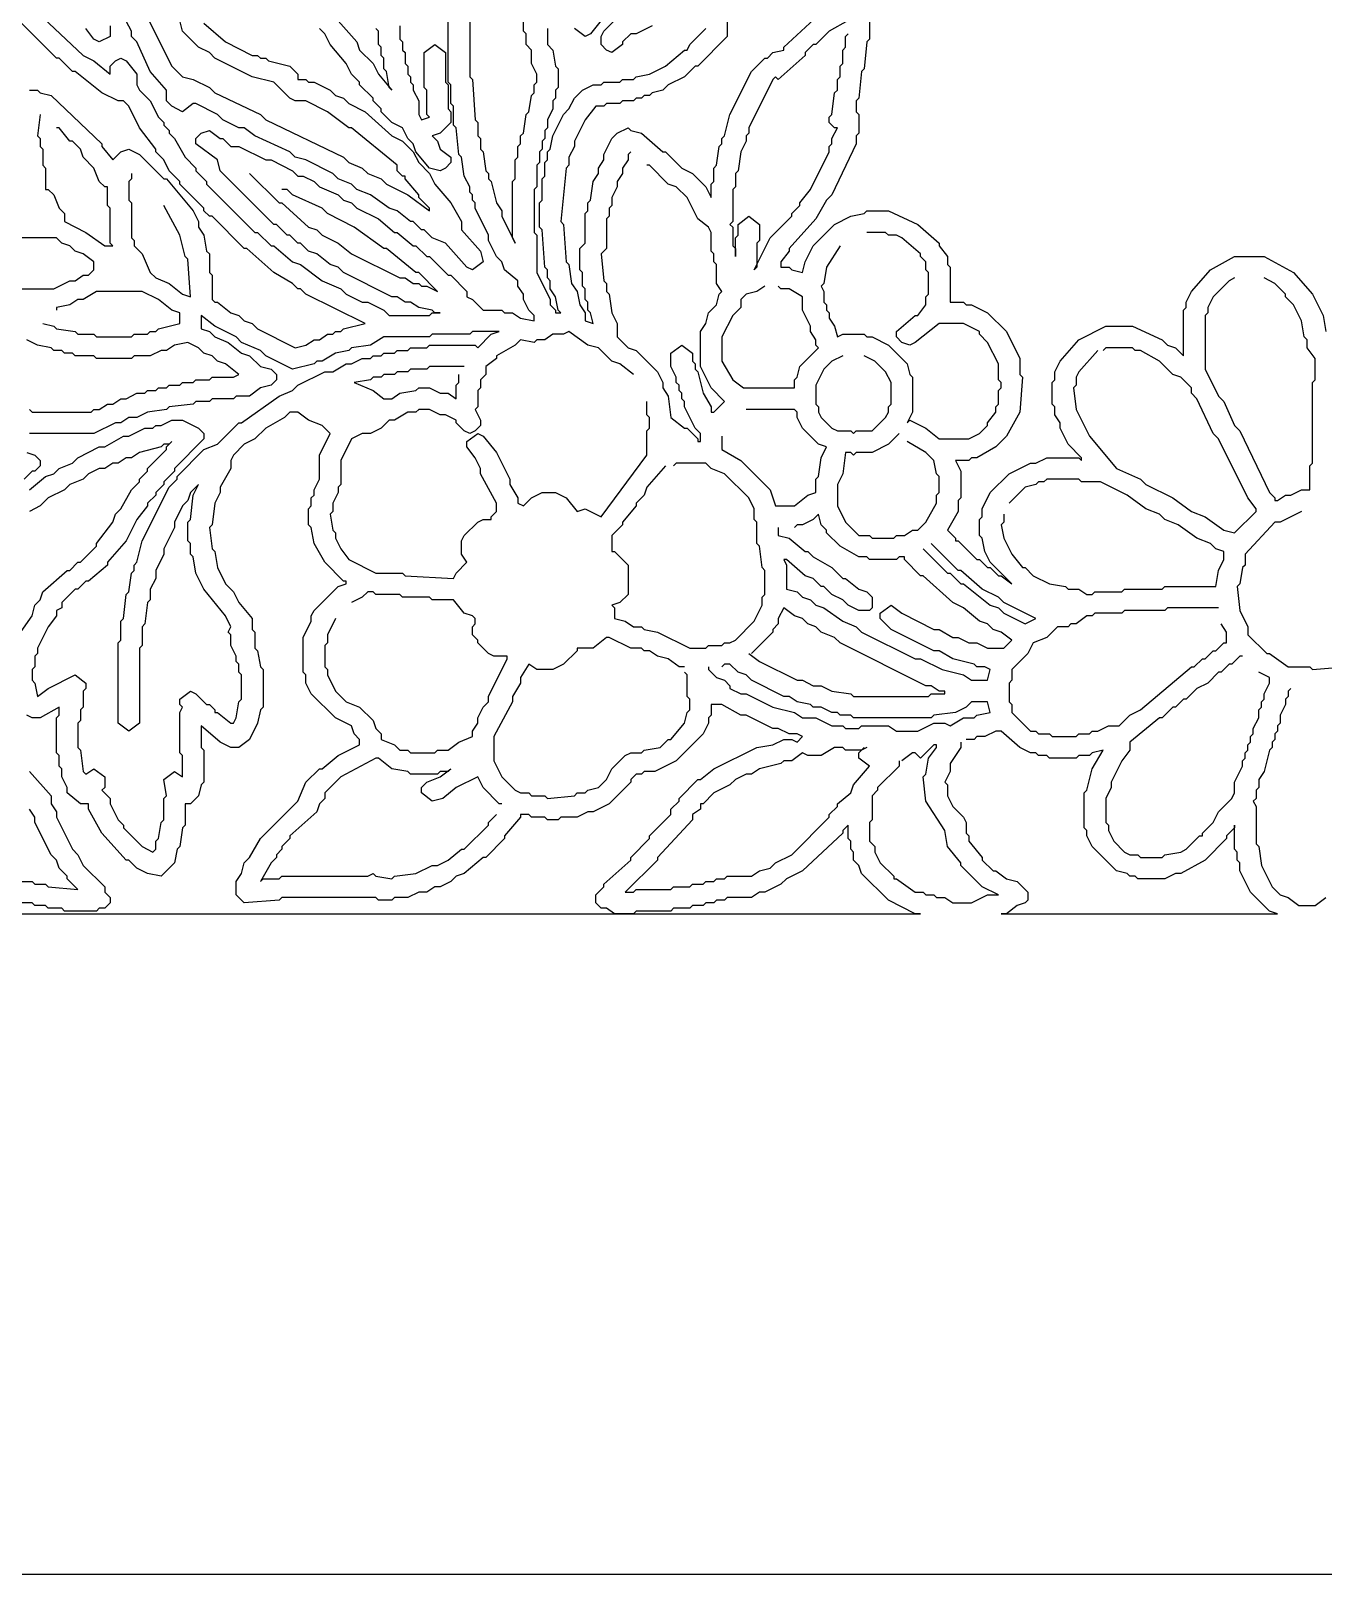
# Model space of a CAD drawing. Header units: metres. Extents: x 80 to 226, y 30 to 176.
# Drawn here: x 111.9 to 152.66, y 30 to 78.71 of the extents above; entities that cross this region are included whole.
import ezdxf

# ---------------------------------------------------------------- set-up
doc = ezdxf.new("R2010")
doc.units = ezdxf.units.M

msp = doc.modelspace()

# ---------------------------------------------------------------- linework, layer by layer
for points in [[(80, 30), (226.172, 30), (226.172, 176.172), (80, 176.172)], [(125.739, 79.887), (125.739, 77.263), (125.823, 77.178), (125.908, 75.908), (125.993, 75.823), (125.993, 75.4), (126.077, 75.315), (126.077, 74.977), (126.162, 74.892), (126.247, 74.299), (126.331, 74.215), (126.331, 74.045), (126.416, 73.961), (126.585, 73.283), (126.755, 73.029), (126.755, 72.86), (127.178, 72.013), (127.093, 72.183), (127.093, 73.961), (127.178, 74.045), (127.178, 74.638), (127.263, 74.723), (127.263, 75.061), (127.347, 75.146), (127.347, 75.4), (127.432, 75.485), (127.517, 76.077), (127.601, 76.162), (127.686, 76.67), (127.771, 76.755), (127.771, 77.009), (127.855, 77.093), (127.855, 77.347), (127.686, 77.686), (127.686, 78.109), (127.517, 78.279), (127.517, 78.617), (127.432, 78.702), (127.432, 80.649)], [(117.357, 78.956), (118.034, 78.363), (118.881, 77.94), (119.05, 77.94), (119.135, 77.855), (119.304, 77.855), (119.389, 77.771), (120.066, 77.601), (120.32, 77.347), (120.32, 77.178), (120.574, 77.178), (120.659, 77.093), (120.828, 77.093), (121.336, 76.839), (121.505, 76.67), (121.759, 76.585), (121.929, 76.416), (122.437, 76.162), (123.283, 75.4), (123.622, 75.231), (123.961, 74.892), (124.13, 74.553), (124.469, 74.215), (124.638, 73.876), (125.146, 73.283), (125.485, 72.691), (125.485, 72.437), (126.077, 71.759), (126.162, 71.421), (125.823, 71.167), (125.654, 71.251), (124.977, 72.013), (124.553, 72.183), (124.299, 72.437), (124.215, 72.437), (123.961, 72.691), (123.876, 72.691), (123.453, 73.029), (123.199, 73.114), (122.606, 73.537), (122.183, 73.707), (122.013, 73.876), (121.59, 74.045), (121.421, 74.215), (120.574, 74.638), (120.235, 74.723), (120.066, 74.892), (118.965, 75.4), (118.627, 75.654), (118.457, 75.654), (117.949, 75.908), (117.78, 76.077), (117.103, 76.416), (117.018, 76.416), (116.679, 76.162), (116.341, 76.331), (116.171, 76.501), (116.171, 76.839), (115.663, 77.432), (115.24, 78.363), (115.071, 78.533), (115.071, 78.702), (114.393, 79.972)], [(115.071, 80.141), (116.341, 77.601), (116.679, 77.263), (117.018, 77.178), (117.526, 76.924), (117.695, 76.755), (119.135, 76.077), (119.304, 75.908), (121.759, 74.723), (121.929, 74.553), (122.352, 74.384), (122.521, 74.215), (122.945, 74.045), (123.114, 73.876), (123.791, 73.537), (124.469, 73.029), (124.469, 73.114), (124.13, 73.453), (124.13, 73.537), (123.707, 74.045), (123.707, 74.13), (123.622, 74.13), (123.453, 74.299), (123.453, 74.469), (122.013, 75.654), (121.929, 75.654), (121.251, 76.162), (120.574, 76.501), (120.235, 76.501), (120.066, 76.585), (119.558, 77.093), (118.881, 77.263), (117.695, 77.855), (117.526, 78.025), (117.187, 78.194), (116.679, 78.702), (116.595, 79.041)], [(112.107, 79.295), (113.547, 77.94), (113.885, 77.771), (114.393, 77.347), (114.393, 77.601), (114.563, 77.771), (114.732, 77.855), (114.901, 77.771), (115.24, 77.347), (115.24, 77.009), (115.325, 76.839), (115.663, 76.501), (115.917, 75.993), (116.087, 75.823), (116.087, 75.739), (116.256, 75.569), (116.256, 75.485), (116.425, 75.315), (116.764, 74.723), (117.103, 74.384), (117.103, 74.299), (117.441, 73.961), (117.441, 73.876), (118.965, 72.352), (119.05, 72.352), (119.473, 71.929), (119.558, 71.929), (120.151, 71.421), (120.405, 71.336), (121.082, 70.828), (121.675, 70.574), (121.844, 70.405), (122.352, 70.151), (122.521, 70.151), (123.029, 69.897), (123.199, 69.727), (124.469, 69.727), (124.553, 69.812), (124.807, 69.812), (124.638, 69.812), (124.553, 69.897), (124.13, 69.981), (123.876, 70.151), (123.707, 70.151), (123.453, 70.32), (123.283, 70.32), (121.759, 71.082), (121.59, 71.251), (121.336, 71.336), (120.913, 71.675), (120.659, 71.759), (120.405, 72.013), (120.32, 72.013), (120.066, 72.267), (119.981, 72.267), (119.643, 72.606), (119.558, 72.606), (117.865, 74.299), (117.78, 74.638), (117.103, 75.146), (117.103, 75.315), (117.272, 75.485), (117.526, 75.569), (117.865, 75.315), (117.949, 75.315), (118.203, 75.061), (118.457, 75.061), (119.304, 74.638), (119.473, 74.638), (120.151, 74.299), (120.32, 74.13), (120.489, 74.13), (120.828, 73.961), (120.997, 73.791), (121.59, 73.537), (121.759, 73.368), (122.013, 73.283), (122.183, 73.114), (122.86, 72.775), (123.368, 72.352), (123.453, 72.352), (123.961, 71.929), (124.045, 71.929), (124.384, 71.59), (124.469, 71.59), (125.061, 70.997), (125.146, 70.997), (125.654, 70.489), (125.654, 70.32), (125.823, 70.235), (126.162, 69.897), (126.755, 69.897), (126.839, 69.812), (127.093, 69.812), (127.347, 69.643), (127.771, 69.558), (127.771, 69.727), (127.601, 69.897), (127.432, 70.235), (127.432, 70.405), (127.263, 70.659), (127.263, 70.828), (126.839, 71.167), (126.755, 71.421), (126.585, 71.59), (126.331, 72.098), (126.331, 72.267), (125.908, 73.114), (125.908, 73.283), (125.823, 73.368), (125.823, 73.537), (125.739, 73.622), (125.739, 73.791), (125.569, 74.13), (125.485, 74.723), (125.4, 74.807), (125.315, 75.654), (125.231, 75.739), (125.231, 76.331), (125.146, 76.416), (125.146, 77.009), (125.061, 77.093), (125.061, 79.718)], [(111.853, 76.839), (112.107, 76.839), (112.192, 76.755), (112.531, 76.67), (114.139, 75.146), (114.139, 75.061), (114.478, 74.638), (114.732, 74.892), (114.986, 74.977), (115.325, 74.807), (116.087, 74.045), (116.171, 74.045), (117.018, 73.029), (117.187, 72.691), (117.187, 72.521), (117.357, 72.267), (117.441, 71.759), (117.526, 71.675), (117.526, 71.082), (117.611, 70.997), (117.611, 70.235), (117.695, 70.151), (117.78, 70.151), (118.203, 69.812), (118.457, 69.727), (118.627, 69.558), (118.881, 69.473), (119.05, 69.304), (120.235, 68.711), (120.574, 68.796), (120.828, 68.965), (120.997, 68.965), (121.251, 69.135), (121.421, 69.135), (121.505, 69.219), (121.675, 69.219), (121.759, 69.304), (122.437, 69.473), (120.574, 70.405), (120.405, 70.574), (120.32, 70.574), (120.151, 70.743), (119.558, 71.082), (118.711, 71.844), (118.627, 71.844), (117.611, 72.86), (117.526, 72.86), (117.357, 73.029), (117.357, 73.114), (116.595, 73.876), (116.595, 73.961), (116.256, 74.299), (116.087, 74.638), (115.833, 74.892), (115.833, 74.977), (115.325, 75.654), (114.986, 76.331), (114.817, 76.501), (114.647, 76.501), (114.139, 76.755), (113.293, 77.432), (113.208, 77.432), (112.785, 77.855), (112.7, 77.855), (111.176, 79.379)], [(121.505, 79.125), (122.183, 78.363), (122.267, 78.109), (122.691, 77.686), (122.86, 77.347), (123.283, 76.839), (123.199, 76.924), (123.114, 77.432), (123.029, 77.517), (123.029, 77.855), (122.945, 77.94), (122.945, 78.194), (122.86, 78.279), (122.86, 78.702), (122.775, 78.787)], [(133.867, 79.041), (133.867, 78.533), (132.935, 77.601), (132.851, 77.601), (132.512, 77.263), (132.004, 77.009), (131.835, 76.839), (131.496, 76.755), (131.411, 76.67), (131.242, 76.67), (131.157, 76.585), (130.988, 76.585), (130.903, 76.501), (130.565, 76.501), (130.48, 76.416), (130.057, 76.416), (129.972, 76.331), (129.718, 76.331), (129.379, 75.908), (129.041, 75.231), (129.041, 75.061), (128.871, 74.723), (128.871, 74.469), (128.787, 74.384), (128.617, 72.691), (128.702, 72.606), (128.787, 71.421), (128.871, 71.336), (128.956, 70.743), (129.125, 70.489), (129.21, 70.066), (129.379, 69.812), (129.379, 69.558), (129.633, 69.473), (129.549, 69.812), (129.464, 69.897), (129.464, 70.151), (129.379, 70.235), (129.379, 70.574), (129.295, 70.659), (129.295, 71.082), (129.21, 71.167), (129.21, 71.844), (129.379, 72.013), (129.379, 72.945), (129.464, 73.029), (129.464, 73.283), (129.549, 73.368), (129.633, 73.961), (129.803, 74.215), (129.803, 74.384), (129.972, 74.638), (129.972, 74.807), (130.226, 75.315), (130.395, 75.485), (130.734, 75.654), (130.819, 75.569), (131.157, 75.485), (131.835, 74.892), (131.919, 74.892), (132.427, 74.384), (132.766, 74.215), (133.189, 73.791), (133.359, 73.453), (133.359, 73.876), (133.443, 73.961), (133.443, 74.384), (133.528, 74.469), (133.613, 75.061), (133.697, 75.146), (133.697, 75.315), (133.782, 75.4), (133.951, 76.077), (134.629, 77.432), (135.052, 77.855), (135.137, 77.855), (135.306, 78.025), (135.645, 78.109), (135.645, 78.194), (136.745, 79.21)], [(129.887, 79.041), (129.549, 78.617), (129.379, 78.533), (129.041, 78.787)], [(131.496, 78.871), (130.988, 78.617), (130.819, 78.617), (130.565, 78.363), (130.565, 78.279), (130.226, 78.025), (130.057, 78.109), (129.887, 78.279), (129.887, 78.533), (129.972, 78.702), (130.311, 79.041)], [(137.677, 79.041), (137.084, 78.702), (136.661, 78.279), (136.576, 78.279), (136.322, 78.025), (136.322, 77.94), (135.475, 77.178), (135.391, 77.263), (135.306, 77.178), (134.544, 75.654), (134.544, 75.485), (134.459, 75.4), (134.459, 75.231), (134.29, 74.892), (134.205, 74.299), (134.121, 74.215), (134.121, 73.791), (134.036, 73.707), (134.036, 72.691), (133.951, 72.606), (134.036, 72.521), (134.036, 71.929), (134.121, 71.844), (134.121, 71.59), (134.121, 72.183), (134.205, 72.267), (134.205, 72.606), (134.544, 72.86), (134.883, 72.606), (134.883, 72.098), (134.798, 72.013), (134.798, 71.251), (134.713, 71.167), (135.221, 72.183), (135.899, 72.86), (135.899, 72.945), (136.153, 73.199), (136.153, 73.283), (136.491, 73.707), (137.084, 74.892), (137.084, 75.061), (137.169, 75.146), (137.169, 75.315), (137.338, 75.654), (137.253, 75.654), (137.084, 75.823), (137.084, 75.993), (137.169, 76.077), (137.253, 76.755), (137.338, 76.839), (137.338, 77.178), (137.423, 77.263), (137.423, 77.601), (137.507, 77.686), (137.507, 78.109), (137.592, 78.194), (137.592, 78.533), (137.677, 78.617)], [(138.354, 79.041), (138.354, 78.448), (138.269, 78.363), (138.185, 77.517), (138.1, 77.432), (138.015, 76.585), (137.931, 76.501), (137.931, 76.162), (138.015, 76.077), (138.015, 75.485), (137.931, 75.4), (137.931, 75.146), (137.169, 73.537), (136.999, 73.368), (136.661, 72.775), (135.814, 71.844), (135.814, 71.759), (135.56, 71.421), (135.56, 71.251), (135.814, 71.251), (135.899, 71.167), (136.237, 71.082), (136.322, 71.421), (136.576, 71.929), (137.253, 72.606), (137.761, 72.86), (138.185, 72.945), (138.269, 73.029), (138.947, 73.029), (139.878, 72.606), (140.555, 72.013), (140.555, 71.929), (140.809, 71.59), (140.809, 71.336), (140.894, 71.251), (140.894, 70.151), (141.317, 70.151), (141.402, 70.066), (141.571, 70.066), (142.079, 69.812), (142.672, 69.219), (143.095, 68.373), (143.095, 67.865), (143.18, 67.78), (143.095, 66.679), (142.672, 65.917), (142.333, 65.579), (141.741, 65.24), (141.571, 65.24), (141.487, 65.155), (141.063, 65.155), (141.233, 64.817), (141.233, 63.97), (141.148, 63.885), (141.148, 63.547), (140.809, 62.954), (141.063, 62.7), (141.063, 62.615), (141.148, 62.615), (141.741, 62.023), (141.825, 62.023), (142.079, 61.769), (142.164, 61.769), (142.418, 61.515), (142.503, 61.515), (142.841, 61.261), (142.164, 61.938), (141.995, 62.277), (141.91, 62.7), (141.825, 62.785), (141.825, 63.293), (141.91, 63.377), (141.91, 63.631), (142.164, 64.139), (142.757, 64.732), (143.434, 65.071), (143.603, 65.071), (143.942, 65.24), (144.958, 65.24), (145.043, 65.155), (145.043, 65.24), (144.619, 65.663), (144.365, 66.171), (144.365, 66.341), (144.196, 66.595), (144.196, 66.849), (144.111, 66.933), (144.111, 67.611), (144.196, 67.695), (144.196, 67.949), (144.365, 68.288), (144.958, 68.965), (145.805, 69.389), (146.651, 69.389), (147.583, 68.965), (147.752, 68.796), (148.006, 68.711), (148.26, 68.457), (148.26, 69.897), (148.345, 69.981), (148.345, 70.151), (148.514, 70.489), (149.107, 71.167), (149.869, 71.59), (150.8, 71.59), (151.731, 71.082), (152.324, 70.405), (152.663, 69.727), (152.747, 69.219)], [(114.393, 78.871), (114.393, 78.533), (114.055, 78.363), (113.885, 78.448), (113.631, 78.787)], [(123.537, 78.871), (123.537, 78.448), (123.622, 78.363), (123.622, 78.109), (123.707, 78.025), (123.707, 77.686), (123.791, 77.601), (123.791, 77.347), (123.876, 77.263), (123.876, 77.093), (123.961, 77.009), (123.961, 76.839), (124.13, 76.501), (124.13, 76.077), (124.215, 75.908), (124.469, 75.993), (124.384, 76.077), (124.384, 76.839), (124.299, 76.924), (124.299, 78.025), (124.638, 78.279), (124.977, 78.025), (124.977, 77.093), (125.061, 77.009), (125.061, 76.247), (125.146, 76.162), (125.146, 75.823), (124.807, 75.485), (124.553, 75.4), (124.723, 75.231), (124.807, 74.977), (125.146, 74.723), (125.146, 74.553), (124.977, 74.384), (124.807, 74.299), (124.469, 74.384), (124.045, 74.892), (123.961, 75.146), (123.791, 75.315), (123.622, 75.654), (123.283, 75.823), (122.945, 76.162), (122.945, 76.247), (122.691, 76.501), (122.691, 76.585), (122.267, 77.009), (122.267, 77.093), (122.013, 77.347), (121.844, 77.686), (121.336, 78.279), (121.167, 78.617), (120.997, 78.787)], [(128.194, 78.787), (128.194, 78.279), (128.363, 78.109), (128.448, 77.601), (128.533, 77.517), (128.533, 76.924), (128.448, 76.839), (128.448, 76.585), (128.363, 76.501), (128.363, 76.247), (128.194, 75.908), (128.194, 75.654), (128.109, 75.569), (128.109, 75.315), (128.025, 75.231), (128.025, 74.977), (127.94, 74.892), (127.94, 74.553), (127.855, 74.469), (127.855, 73.791), (127.771, 73.707), (127.771, 72.352), (127.855, 72.267), (127.855, 71.082), (128.279, 70.235), (128.279, 70.066), (128.448, 69.897), (128.448, 69.812), (128.617, 69.812), (128.533, 69.897), (128.448, 70.32), (128.279, 70.574), (128.279, 70.828), (128.194, 70.913), (128.194, 71.167), (128.109, 71.251), (128.025, 72.437), (127.94, 72.521), (127.94, 73.283), (128.025, 73.368), (128.025, 74.045), (128.109, 74.13), (128.109, 74.553), (128.194, 74.638), (128.194, 74.892), (128.279, 74.977), (128.363, 75.4), (128.702, 76.077), (128.871, 76.247), (129.041, 76.585), (129.295, 76.839), (129.633, 77.009), (129.887, 77.009), (129.972, 77.093), (130.48, 77.093), (130.565, 77.178), (130.903, 77.178), (130.988, 77.263), (131.411, 77.347), (131.919, 77.601), (132.512, 78.109), (132.597, 78.109), (132.681, 78.279), (133.189, 78.787)], [(112.192, 76.077), (112.107, 75.4), (112.192, 75.315), (112.192, 75.061), (112.277, 74.977), (112.277, 74.469), (112.361, 74.384), (112.361, 73.707), (112.446, 73.707), (112.615, 73.537), (112.785, 73.114), (112.954, 72.945), (112.954, 72.691), (113.631, 72.352), (114.224, 71.929), (114.478, 71.929), (114.393, 72.013), (114.393, 73.114), (114.309, 73.199), (114.309, 73.791), (114.224, 73.791), (114.055, 73.961), (113.885, 74.384), (113.547, 74.723), (113.462, 74.977), (113.208, 75.231), (113.123, 75.231), (112.785, 75.654), (112.7, 75.654)], [(130.819, 74.892), (130.734, 74.807), (130.734, 74.638), (130.565, 74.384), (130.565, 74.215), (130.395, 73.961), (130.395, 73.791), (130.226, 73.453), (130.226, 73.199), (130.141, 73.114), (130.141, 72.86), (130.057, 72.775), (130.057, 71.844), (129.887, 71.675), (129.972, 70.828), (130.057, 70.743), (130.057, 70.489), (130.141, 70.405), (130.226, 69.812), (130.395, 69.473), (130.395, 69.05), (130.734, 68.711), (130.988, 68.627), (131.665, 67.949), (131.835, 67.611), (131.835, 67.441), (132.004, 67.187), (132.089, 66.51), (132.512, 66.171), (132.597, 66.171), (132.935, 65.833), (132.935, 65.748), (133.02, 65.748), (133.02, 66.002), (132.851, 66.171), (132.512, 66.849), (132.512, 67.018), (132.427, 67.103), (132.427, 67.272), (132.343, 67.357), (132.343, 67.526), (132.258, 67.611), (132.258, 67.78), (132.089, 68.119), (132.089, 68.542), (132.427, 68.796), (132.766, 68.542), (132.766, 68.288), (132.851, 68.203), (132.851, 68.034), (132.935, 67.949), (133.105, 67.272), (133.359, 66.849), (133.359, 66.679), (133.443, 66.679), (133.782, 67.018), (133.359, 67.441), (133.02, 68.119), (133.02, 69.219), (133.189, 69.473), (133.274, 69.812), (133.528, 70.066), (133.613, 70.405), (133.697, 70.489), (133.528, 70.743), (133.528, 71.336), (133.443, 71.421), (133.443, 71.675), (133.359, 71.759), (133.359, 72.352), (133.274, 72.521), (132.935, 72.775), (132.597, 73.453), (132.258, 73.791), (132.004, 73.876), (131.411, 74.469), (131.327, 74.469)], [(115.071, 74.215), (115.071, 74.045), (114.986, 73.961), (114.986, 73.368), (115.071, 73.283), (115.071, 72.183), (115.155, 72.098), (115.155, 71.929), (115.409, 71.675), (115.663, 71.082), (115.833, 70.913), (116.256, 70.743), (116.679, 70.405), (116.933, 70.32), (116.849, 71.505), (116.764, 71.59), (116.595, 72.267), (116.087, 73.199)], [(118.796, 74.215), (119.727, 73.283), (119.812, 73.283), (120.659, 72.521), (120.913, 72.437), (121.082, 72.267), (121.59, 72.013), (122.013, 71.675), (123.537, 70.913), (123.707, 70.913), (123.961, 70.743), (124.13, 70.743), (124.215, 70.659), (124.384, 70.659), (124.723, 70.489), (124.13, 71.082), (124.045, 71.082), (123.114, 71.844), (123.029, 71.844), (122.098, 72.521), (121.251, 72.945), (121.082, 73.114), (120.151, 73.537), (119.981, 73.707), (119.812, 73.707)], [(110.922, 70.574), (112.615, 70.574), (113.123, 70.828), (113.293, 70.828), (113.547, 70.997), (113.716, 70.997), (113.885, 71.167), (113.885, 71.421), (113.547, 71.675), (113.293, 71.759), (113.123, 71.929), (112.869, 72.013), (112.7, 72.183), (110.837, 72.183)], [(137.423, 71.929), (136.999, 71.251), (136.915, 70.743), (136.83, 70.659), (136.915, 70.489), (136.915, 70.151), (136.999, 70.066), (136.999, 69.897), (137.084, 69.812), (137.084, 69.643), (137.253, 69.389), (137.338, 69.05), (137.507, 69.135), (138.185, 69.135), (138.269, 69.05), (138.439, 69.05), (138.947, 68.796), (139.539, 68.203), (139.624, 67.865), (139.709, 67.78), (139.709, 66.679), (139.539, 66.341), (139.624, 66.425), (140.132, 66.171), (140.555, 65.833), (141.487, 65.833), (141.825, 66.002), (142.079, 66.256), (142.079, 66.341), (142.333, 66.679), (142.333, 66.849), (142.418, 66.933), (142.418, 67.357), (142.503, 67.441), (142.503, 67.611), (142.418, 67.695), (142.418, 68.203), (142.079, 68.881), (141.825, 69.135), (141.825, 69.219), (141.317, 69.473), (140.555, 69.473), (139.793, 68.881), (139.624, 68.796), (139.37, 68.881), (139.201, 69.05), (139.201, 69.219), (139.793, 69.727), (139.878, 69.727), (140.132, 70.066), (140.132, 70.32), (140.217, 70.405), (140.217, 71.082), (140.132, 71.167), (140.132, 71.421), (139.963, 71.59), (139.963, 71.675), (139.37, 72.183), (139.201, 72.267), (138.947, 72.267), (138.862, 72.352), (138.269, 72.352)], [(135.052, 70.659), (134.798, 70.489), (134.459, 70.405), (134.29, 70.235), (134.29, 69.981), (134.036, 69.727), (133.697, 69.05), (133.697, 68.288), (134.036, 67.695), (134.375, 67.441), (135.983, 67.441), (135.983, 67.695), (136.068, 67.78), (136.153, 68.119), (136.745, 68.711), (136.661, 68.796), (136.661, 68.965), (136.491, 69.219), (136.491, 69.389), (136.237, 69.897), (136.237, 70.32), (135.814, 70.574), (135.56, 70.574), (135.475, 70.659)], [(149.869, 70.913), (149.699, 70.828), (149.191, 70.32), (149.022, 69.981), (149.022, 69.812), (148.937, 69.727), (148.937, 68.034), (149.361, 67.187), (149.53, 67.018), (149.869, 66.256), (150.038, 66.087), (150.969, 64.139), (151.139, 63.97), (151.139, 63.885), (151.223, 63.885), (151.477, 64.055), (151.647, 64.055), (151.985, 64.224), (152.239, 64.224), (152.239, 64.986), (152.324, 65.071), (152.324, 67.611), (152.409, 67.695), (152.409, 68.373), (152.155, 68.711), (152.155, 68.965), (152.07, 69.05), (151.985, 69.558), (151.731, 70.066), (151.477, 70.32), (151.477, 70.405), (151.139, 70.743), (150.8, 70.913)], [(112.277, 69.473), (112.615, 69.389), (112.7, 69.304), (113.293, 69.219), (113.377, 69.135), (113.885, 69.135), (113.97, 69.05), (115.071, 69.05), (115.155, 69.135), (115.579, 69.135), (115.663, 69.219), (115.833, 69.219), (115.917, 69.304), (116.595, 69.473), (116.595, 69.812), (116.341, 69.897), (115.917, 70.235), (115.409, 70.489), (113.97, 70.489), (113.547, 70.235), (113.377, 70.235), (113.123, 70.066), (112.7, 69.981), (112.7, 69.897)], [(111.853, 64.224), (112.361, 64.647), (112.615, 64.732), (112.785, 64.901), (113.208, 65.071), (113.377, 65.24), (114.055, 65.579), (114.224, 65.579), (114.817, 65.917), (114.986, 65.917), (115.494, 66.171), (115.748, 66.171), (115.833, 66.256), (116.002, 66.256), (116.341, 66.425), (116.679, 66.425), (117.187, 66.171), (117.357, 66.002), (117.357, 65.833), (116.425, 64.901), (116.425, 64.817), (116.087, 64.478), (116.087, 64.393), (115.833, 64.139), (115.833, 64.055), (115.579, 63.801), (115.579, 63.716), (115.24, 63.293), (114.901, 62.615), (114.309, 61.938), (114.309, 61.853), (113.716, 61.345), (113.631, 61.345), (113.377, 61.091), (113.293, 61.091), (112.869, 60.668), (112.869, 60.499), (112.7, 60.414), (112.7, 60.245), (112.446, 59.906), (112.107, 59.229), (112.107, 59.059), (112.023, 58.975), (112.023, 58.636), (111.938, 58.551), (111.938, 58.213), (112.023, 58.128), (112.107, 57.705), (112.446, 57.959), (113.293, 58.382), (113.631, 58.128), (113.631, 57.959), (113.547, 57.874), (113.547, 57.366), (113.462, 57.281), (113.462, 56.943), (113.377, 56.858), (113.377, 56.096), (113.462, 56.011), (113.547, 55.334), (113.631, 55.249), (113.885, 55.419), (114.224, 55.165), (114.224, 54.826), (114.139, 54.741), (114.393, 54.487), (114.393, 54.318), (114.647, 53.81), (114.817, 53.641), (114.817, 53.556), (115.409, 52.963), (115.748, 52.794), (115.833, 52.879), (115.833, 53.133), (115.917, 53.217), (116.002, 53.725), (116.087, 53.81), (116.087, 54.487), (116.171, 54.572), (116.087, 55.08), (116.425, 55.334), (116.679, 55.165), (116.679, 55.842), (116.595, 55.927), (116.595, 57.197), (116.679, 57.366), (116.595, 57.451), (116.595, 57.62), (116.933, 57.874), (117.103, 57.789), (117.441, 57.451), (117.526, 57.451), (117.695, 57.281), (117.695, 57.197), (117.78, 57.197), (118.203, 56.858), (118.288, 56.858), (118.373, 57.027), (118.457, 57.535), (118.542, 57.62), (118.542, 58.382), (118.457, 58.467), (118.457, 58.721), (118.373, 58.805), (118.373, 58.975), (118.203, 59.313), (118.203, 59.652), (118.119, 59.737), (118.203, 59.906), (118.034, 60.245), (117.357, 61.091), (117.103, 61.599), (117.018, 62.107), (116.933, 62.192), (116.933, 62.531), (116.849, 62.615), (116.849, 63.208), (116.933, 63.293), (117.018, 64.055), (117.187, 64.393), (116.933, 64.139), (116.849, 63.885), (116.679, 63.716), (116.425, 63.208), (116.425, 63.039), (116.087, 62.361), (116.087, 62.192), (115.833, 61.684), (115.833, 61.43), (115.663, 61.091), (115.663, 60.753), (115.579, 60.668), (115.494, 59.991), (115.409, 59.906), (115.409, 59.313), (115.325, 59.229), (115.325, 56.858), (114.986, 56.604), (114.647, 56.858), (114.647, 59.398), (114.732, 59.483), (114.732, 60.075), (114.817, 60.16), (114.901, 60.922), (114.986, 61.007), (115.071, 61.599), (115.155, 61.684), (115.155, 61.853), (115.24, 61.938), (115.409, 62.615), (116.256, 64.309), (116.51, 64.563), (116.51, 64.647), (117.357, 65.494), (117.78, 65.663), (118.457, 66.341), (118.542, 66.341), (119.727, 67.187), (120.151, 67.357), (120.32, 67.526), (121.167, 67.949), (121.421, 67.949), (121.844, 68.203), (122.013, 68.203), (122.352, 68.373), (122.606, 68.373), (122.691, 68.457), (122.945, 68.457), (123.029, 68.542), (123.368, 68.542), (123.453, 68.627), (123.791, 68.627), (123.876, 68.711), (124.384, 68.711), (124.469, 68.796), (125.908, 68.796), (125.993, 68.711), (126.416, 69.135), (126.67, 69.219), (125.823, 69.219), (125.739, 69.135), (124.553, 69.135), (124.469, 69.05), (123.029, 69.05), (122.606, 68.796), (122.013, 68.711), (121.929, 68.627), (121.505, 68.542), (121.082, 68.288), (120.913, 68.288), (120.828, 68.203), (120.151, 68.034), (119.304, 68.457), (119.135, 68.627), (118.542, 68.881), (118.373, 69.05), (117.695, 69.389), (117.272, 69.727), (117.272, 69.304), (117.526, 69.219), (117.695, 69.05), (118.119, 68.881), (118.542, 68.542), (118.796, 68.457), (119.135, 68.119), (119.473, 68.034), (119.643, 67.865), (119.643, 67.695), (119.473, 67.526), (119.135, 67.441), (118.796, 67.187), (118.373, 67.187), (118.288, 67.103), (117.611, 67.103), (117.526, 67.018), (117.103, 67.018), (117.018, 66.933), (116.256, 66.849), (116.171, 66.764), (115.579, 66.679), (115.24, 66.51), (114.986, 66.51), (114.732, 66.341), (114.563, 66.341), (113.885, 66.002), (111.853, 66.002)], [(130.903, 67.865), (130.48, 68.203), (130.226, 68.288), (129.803, 68.711), (129.464, 68.796), (128.871, 69.219), (128.702, 69.135), (128.363, 69.135), (128.109, 68.965), (127.855, 68.965), (127.771, 68.881), (127.347, 68.965), (127.178, 68.796), (126.585, 68.457), (126.585, 68.373), (126.247, 68.119), (126.247, 67.865), (126.077, 67.695), (126.077, 67.441), (125.993, 67.357), (125.993, 66.849), (125.908, 66.764), (126.077, 66.425), (126.077, 66.256), (125.908, 66.087), (125.739, 66.002), (125.569, 66.087), (125.315, 66.341), (125.315, 66.425), (124.977, 66.595), (124.807, 66.595), (124.469, 66.764), (124.13, 66.764), (124.045, 66.679), (123.791, 66.679), (123.368, 66.425), (123.199, 66.425), (122.945, 66.171), (122.606, 66.002), (122.352, 66.002), (122.013, 65.833), (121.675, 65.155), (121.675, 64.393), (121.59, 64.309), (121.59, 64.139), (121.421, 63.801), (121.421, 63.547), (121.336, 63.462), (121.421, 62.954), (121.505, 62.869), (121.505, 62.7), (121.675, 62.361), (121.929, 62.023), (122.775, 61.599), (123.622, 61.599), (123.707, 61.515), (125.231, 61.43), (125.315, 61.599), (125.654, 61.938), (125.485, 62.192), (125.485, 62.615), (125.569, 62.785), (125.993, 63.208), (126.162, 63.293), (126.416, 63.293), (126.416, 63.377), (126.585, 63.547), (126.585, 63.801), (126.077, 64.732), (126.077, 64.901), (125.908, 65.24), (125.654, 65.579), (125.654, 65.748), (125.993, 66.002), (126.162, 65.917), (126.585, 65.409), (127.009, 64.563), (127.009, 64.393), (127.263, 63.97), (127.263, 63.801), (127.432, 63.716), (127.686, 63.97), (128.025, 64.139), (128.448, 64.139), (128.787, 63.97), (129.125, 63.547), (129.379, 63.631), (129.887, 63.377), (131.327, 65.325), (131.327, 66.087), (131.411, 66.171), (131.411, 66.51), (131.327, 66.595), (131.327, 67.018)], [(111.853, 66.764), (111.938, 66.679), (113.801, 66.679), (113.885, 66.764), (114.055, 66.764), (114.309, 66.933), (114.478, 66.933), (114.732, 67.103), (114.901, 67.103), (115.24, 67.272), (115.494, 67.272), (115.579, 67.357), (115.833, 67.357), (115.917, 67.441), (116.171, 67.441), (116.256, 67.526), (116.595, 67.526), (116.679, 67.611), (117.018, 67.611), (117.103, 67.695), (117.526, 67.695), (117.611, 67.78), (118.288, 67.78), (118.457, 67.865), (118.034, 68.203), (117.78, 68.288), (117.611, 68.457), (117.357, 68.542), (117.187, 68.711), (116.849, 68.881), (116.425, 68.796), (116.171, 68.627), (116.002, 68.627), (115.663, 68.457), (115.155, 68.457), (115.071, 68.373), (113.97, 68.373), (113.885, 68.457), (113.293, 68.457), (113.208, 68.542), (112.954, 68.542), (112.869, 68.627), (112.615, 68.627), (112.531, 68.711), (112.107, 68.796), (111.769, 68.965)], [(145.551, 68.627), (144.958, 67.949), (144.873, 67.78), (144.873, 67.526), (144.789, 67.441), (144.873, 66.764), (145.297, 65.917), (146.143, 64.901), (146.905, 64.563), (147.075, 64.393), (147.921, 63.97), (148.514, 63.547), (148.937, 63.377), (149.53, 62.954), (149.869, 62.869), (150.546, 63.547), (150.546, 63.631), (150.292, 63.97), (149.361, 65.833), (149.191, 66.002), (148.683, 67.103), (148.514, 67.272), (148.514, 67.441), (148.175, 67.78), (147.921, 67.865), (147.498, 68.288), (146.905, 68.627), (146.736, 68.627), (146.651, 68.711), (145.805, 68.711), (145.72, 68.627)], [(137.507, 68.457), (137.169, 68.288), (136.915, 68.034), (136.661, 67.526), (136.661, 66.933), (136.745, 66.849), (136.745, 66.679), (136.83, 66.51), (137.169, 66.171), (137.338, 66.087), (137.761, 66.087), (137.846, 66.002), (137.931, 66.087), (138.439, 66.087), (138.862, 66.51), (138.947, 66.679), (138.947, 66.849), (139.031, 66.933), (139.031, 67.611), (138.862, 67.949), (138.523, 68.288), (138.185, 68.457)], [(125.569, 68.119), (124.469, 68.119), (124.384, 68.034), (123.876, 68.034), (123.791, 67.949), (123.453, 67.949), (123.368, 67.865), (123.029, 67.865), (122.945, 67.78), (122.691, 67.78), (122.606, 67.695), (122.098, 67.611), (122.691, 67.357), (123.029, 67.103), (123.283, 67.103), (123.537, 67.272), (124.045, 67.357), (124.13, 67.441), (124.469, 67.441), (124.807, 67.272), (125.061, 67.272), (125.315, 67.103), (125.315, 67.526), (125.4, 67.611), (125.4, 67.865)], [(133.697, 65.917), (133.697, 65.494), (134.29, 65.155), (135.221, 64.224), (135.391, 63.716), (135.983, 63.716), (136.407, 64.055), (136.661, 64.139), (136.661, 64.563), (136.745, 64.647), (136.83, 65.24), (136.999, 65.579), (136.745, 65.663), (136.237, 66.171), (136.068, 66.51), (136.068, 66.679), (135.983, 66.764), (134.459, 66.764)], [(100.762, 50.847), (139.963, 50.847), (139.793, 50.847), (138.947, 51.27), (138.1, 52.117), (138.015, 52.371), (137.846, 52.54), (137.846, 52.794), (137.761, 52.879), (137.761, 53.133), (137.677, 53.217), (137.677, 53.641), (137.507, 53.471), (137.507, 53.387), (136.237, 52.201), (135.729, 51.947), (135.56, 51.778), (135.052, 51.524), (134.883, 51.524), (134.629, 51.355), (133.867, 51.355), (133.782, 51.27), (133.528, 51.27), (133.443, 51.185), (133.189, 51.185), (133.105, 51.101), (132.766, 51.101), (132.681, 51.016), (132.173, 51.016), (132.089, 50.931), (130.988, 50.931), (130.903, 50.847), (130.311, 50.847), (130.057, 51.016), (129.887, 51.016), (129.718, 51.185), (129.718, 51.439), (129.972, 51.693), (129.972, 51.778), (130.819, 52.54), (130.819, 52.625), (131.411, 53.217), (131.411, 53.302), (132.089, 53.979), (132.089, 54.149), (132.343, 54.403), (132.343, 54.487), (132.935, 55.08), (133.02, 55.08), (133.443, 55.419), (134.798, 56.096), (135.306, 56.181), (135.645, 56.35), (135.899, 56.35), (136.068, 56.265), (136.237, 56.435), (136.068, 56.519), (135.814, 56.519), (135.475, 56.689), (135.306, 56.689), (134.459, 57.112), (134.29, 57.112), (133.697, 57.451), (133.359, 57.451), (133.359, 57.112), (133.274, 57.027), (133.274, 56.858), (133.105, 56.519), (132.258, 55.673), (131.581, 55.334), (131.242, 55.334), (131.157, 55.249), (130.988, 55.249), (130.819, 55.08), (130.819, 54.995), (130.141, 54.318), (129.633, 54.064), (129.464, 54.064), (129.125, 53.895), (128.617, 53.895), (128.533, 53.81), (128.194, 53.81), (128.109, 53.895), (127.686, 53.895), (127.601, 53.979), (127.347, 53.979), (127.347, 53.895), (126.839, 53.302), (126.839, 53.217), (126.247, 52.625), (126.162, 52.625), (125.569, 52.117), (125.315, 52.032), (125.146, 51.863), (124.807, 51.693), (124.638, 51.693), (124.384, 51.524), (124.13, 51.524), (123.791, 51.355), (123.368, 51.355), (123.283, 51.27), (122.86, 51.27), (122.775, 51.355), (119.812, 51.355), (119.727, 51.27), (118.627, 51.185), (118.373, 51.439), (118.373, 51.863), (118.542, 52.117), (118.627, 52.455), (118.796, 52.625), (119.135, 53.217), (120.32, 54.403), (120.574, 54.995), (120.997, 55.419), (121.082, 55.419), (121.59, 55.842), (122.267, 56.181), (122.267, 56.35), (122.098, 56.519), (122.013, 56.773), (121.505, 57.027), (120.743, 57.789), (120.574, 58.128), (120.574, 58.382), (120.489, 58.467), (120.489, 59.567), (120.743, 60.075), (120.743, 60.245), (120.828, 60.414), (121.59, 61.176), (121.844, 61.261), (121.844, 61.345), (121.759, 61.345), (121.167, 61.938), (120.828, 62.531), (120.743, 63.039), (120.659, 63.123), (120.659, 63.631), (120.743, 63.716), (120.743, 63.97), (120.828, 64.055), (120.828, 64.224), (120.997, 64.563), (120.997, 65.325), (121.336, 66.002), (121.082, 66.256), (120.659, 66.425), (120.32, 66.679), (120.066, 66.679), (119.897, 66.51), (119.304, 66.171), (118.965, 65.833), (118.627, 65.663), (118.288, 65.325), (118.203, 65.155), (118.203, 64.901), (117.865, 64.309), (117.865, 64.139), (117.695, 63.801), (117.611, 63.123), (117.526, 63.039), (117.611, 62.361), (117.695, 62.277), (117.78, 61.769), (118.034, 61.261), (118.288, 61.007), (118.457, 60.668), (118.881, 60.16), (118.881, 59.821), (118.965, 59.737), (118.965, 59.229), (119.05, 59.144), (119.135, 58.636), (119.219, 58.551), (119.219, 57.366), (119.135, 57.281), (119.05, 56.858), (118.796, 56.35), (118.457, 56.096), (118.203, 56.096), (117.865, 56.265), (117.272, 56.773), (117.272, 56.096), (117.357, 56.011), (117.357, 54.995), (117.272, 54.911), (117.187, 54.572), (116.933, 54.318), (116.764, 54.318), (116.764, 53.641), (116.679, 53.556), (116.595, 52.963), (116.51, 52.879), (116.425, 52.455), (116.002, 52.032), (115.579, 52.117), (115.24, 52.286), (114.986, 52.54), (114.901, 52.54), (114.139, 53.387), (113.716, 54.149), (113.716, 54.318), (113.462, 54.318), (113.039, 54.657), (113.039, 54.826), (112.869, 55.165), (112.869, 55.419), (112.785, 55.503), (112.785, 55.842), (112.7, 55.927), (112.7, 57.027), (112.785, 57.112), (112.785, 57.366), (112.192, 57.027), (111.938, 57.027), (111.769, 57.112)], [(139.285, 66.002), (138.947, 65.663), (138.439, 65.409), (137.931, 65.409), (137.846, 65.325), (137.761, 65.409), (137.592, 65.409), (137.507, 64.732), (137.338, 64.393), (137.338, 63.716), (137.592, 63.208), (138.015, 62.785), (138.354, 62.785), (138.439, 62.7), (139.116, 62.7), (139.201, 62.785), (139.455, 62.785), (139.709, 62.954), (139.878, 62.954), (140.132, 63.208), (140.471, 63.801), (140.471, 64.055), (140.555, 64.139), (140.555, 64.647), (140.471, 64.732), (140.386, 65.155), (140.132, 65.409), (139.539, 65.748)], [(111.515, 59.652), (111.938, 60.245), (112.023, 60.583), (112.192, 60.753), (112.277, 61.007), (113.039, 61.684), (113.123, 61.684), (113.377, 61.938), (113.462, 61.938), (113.97, 62.446), (113.97, 62.531), (114.478, 63.208), (114.563, 63.462), (114.732, 63.631), (115.071, 64.224), (115.325, 64.478), (115.325, 64.563), (115.579, 64.817), (115.579, 64.901), (116.171, 65.494), (116.171, 65.579), (116.341, 65.748), (116.256, 65.663), (116.087, 65.663), (116.002, 65.579), (115.325, 65.409), (115.071, 65.24), (114.901, 65.24), (114.647, 65.071), (114.478, 65.071), (114.224, 64.901), (114.055, 64.901), (113.716, 64.732), (113.547, 64.563), (113.123, 64.393), (112.954, 64.224), (112.446, 63.97), (112.192, 63.716), (111.853, 63.547)], [(111.769, 65.409), (112.023, 65.325), (112.192, 65.155), (112.192, 64.986), (112.023, 64.817), (111.938, 64.817), (111.684, 64.563)], [(131.919, 64.986), (131.327, 64.309), (131.242, 64.055), (130.988, 63.801), (130.988, 63.716), (130.565, 63.208), (130.565, 63.123), (130.226, 62.785), (130.226, 62.277), (130.311, 62.277), (130.734, 61.853), (130.734, 60.922), (130.48, 60.668), (130.226, 60.583), (130.311, 60.499), (130.311, 60.16), (130.649, 60.075), (130.903, 59.906), (131.157, 59.906), (131.242, 59.821), (131.665, 59.737), (132.681, 59.229), (133.189, 59.229), (133.274, 59.313), (133.697, 59.313), (133.782, 59.398), (133.951, 59.398), (134.121, 59.483), (134.713, 60.075), (134.967, 60.583), (134.967, 60.837), (135.052, 60.922), (135.052, 61.684), (134.967, 61.769), (134.883, 62.446), (134.798, 62.531), (134.798, 63.208), (134.713, 63.293), (134.713, 63.631), (134.544, 63.97), (133.782, 64.732), (133.359, 64.901), (133.189, 65.071), (132.258, 65.071), (132.173, 64.986)], [(142.587, 63.462), (142.587, 63.208), (142.503, 63.123), (142.587, 62.7), (142.841, 62.192), (143.18, 61.769), (143.265, 61.769), (143.519, 61.515), (144.027, 61.261), (144.535, 61.176), (144.619, 61.091), (144.958, 61.091), (145.212, 60.922), (145.381, 60.922), (145.466, 61.007), (146.313, 61.007), (146.397, 61.091), (147.583, 61.091), (147.667, 61.176), (149.276, 61.176), (149.361, 61.684), (149.53, 62.023), (149.53, 62.277), (149.276, 62.361), (149.107, 62.531), (148.683, 62.7), (148.091, 63.123), (147.667, 63.293), (147.498, 63.462), (147.075, 63.631), (146.482, 64.055), (145.635, 64.478), (145.043, 64.478), (144.958, 64.563), (143.942, 64.563), (143.857, 64.478), (143.688, 64.478), (143.603, 64.393), (143.265, 64.309), (142.757, 63.801)], [(135.475, 63.039), (135.475, 62.785), (135.814, 62.7), (136.322, 62.277), (136.407, 62.277), (136.576, 62.107), (137.169, 61.769), (137.507, 61.43), (137.592, 61.43), (138.015, 61.091), (138.269, 61.007), (138.439, 60.837), (138.439, 60.499), (138.354, 60.414), (138.015, 60.414), (137.677, 60.583), (137.507, 60.753), (137.169, 60.922), (136.915, 61.176), (136.83, 61.176), (136.576, 61.43), (136.322, 61.515), (135.729, 62.023), (135.645, 62.023), (135.729, 61.853), (135.729, 61.091), (136.068, 61.007), (136.237, 60.837), (136.491, 60.753), (136.661, 60.583), (136.915, 60.499), (137.507, 60.075), (137.931, 59.906), (138.1, 59.737), (139.793, 58.89), (139.963, 58.89), (140.64, 58.551), (141.317, 58.382), (141.571, 58.213), (142.079, 58.213), (142.164, 58.551), (141.995, 58.636), (141.741, 58.636), (141.656, 58.721), (140.979, 58.89), (140.555, 59.144), (140.386, 59.144), (139.031, 59.821), (138.693, 60.16), (138.693, 60.329), (139.031, 60.583), (139.37, 60.329), (140.386, 59.821), (140.555, 59.821), (140.979, 59.567), (141.148, 59.567), (141.487, 59.398), (141.741, 59.398), (142.079, 59.229), (142.587, 59.229), (142.841, 59.483), (142.503, 59.737), (142.249, 59.821), (142.079, 59.991), (141.825, 60.075), (141.317, 60.499), (140.979, 60.668), (140.047, 61.515), (139.963, 61.515), (139.455, 62.023), (139.455, 62.107), (139.285, 62.107), (139.201, 62.023), (138.354, 62.023), (138.269, 62.107), (138.015, 62.107), (137.423, 62.446), (136.999, 62.869), (136.999, 62.954), (136.83, 63.123), (136.745, 63.462), (136.576, 63.293), (136.237, 63.123), (136.068, 63.123), (135.983, 63.039)], [(151.985, 63.547), (151.308, 63.208), (151.139, 63.208), (150.207, 62.192), (150.207, 61.853), (150.123, 61.769), (150.038, 61.261), (149.953, 61.176), (150.038, 60.414), (150.292, 59.906), (150.292, 59.652), (150.885, 59.059), (150.969, 59.059), (151.562, 58.636), (152.239, 58.636), (152.324, 58.551), (153.34, 58.636)], [(140.047, 62.361), (140.809, 61.599), (140.894, 61.599), (141.233, 61.261), (141.317, 61.261), (142.164, 60.583), (142.418, 60.499), (142.587, 60.329), (143.265, 59.991), (143.603, 60.16), (142.587, 60.668), (142.418, 60.837), (141.91, 61.091), (141.233, 61.684), (141.148, 61.684), (140.301, 62.531)], [(121.505, 60.16), (121.251, 59.652), (121.251, 59.398), (121.167, 59.313), (121.167, 58.636), (121.251, 58.551), (121.251, 58.382), (121.505, 57.874), (121.844, 57.535), (122.267, 57.366), (122.691, 56.943), (122.775, 56.689), (122.945, 56.519), (122.945, 56.35), (123.368, 56.181), (123.537, 56.011), (123.791, 56.011), (123.876, 55.927), (124.638, 55.927), (124.723, 56.011), (125.061, 56.011), (125.4, 56.265), (125.823, 56.435), (125.823, 56.604), (125.993, 56.858), (125.993, 57.027), (126.162, 57.366), (126.331, 57.535), (126.331, 57.705), (126.924, 58.89), (126.924, 58.975), (126.501, 58.975), (126.331, 59.059), (125.993, 59.398), (125.993, 59.483), (125.823, 59.652), (125.823, 59.906), (125.908, 59.991), (125.908, 60.16), (125.823, 60.245), (125.569, 60.329), (125.231, 60.753), (124.553, 60.753), (124.469, 60.837), (123.622, 60.837), (123.537, 60.922), (122.775, 60.922), (122.691, 61.007), (122.521, 61.007), (122.352, 60.837), (122.013, 60.668)], [(134.544, 59.059), (134.883, 58.805), (136.068, 58.213), (136.237, 58.213), (136.576, 58.043), (136.83, 58.043), (137.169, 57.874), (137.761, 57.789), (137.846, 57.705), (140.217, 57.705), (140.301, 57.789), (140.725, 57.789), (140.725, 57.874), (140.555, 57.874), (140.301, 58.043), (140.132, 58.043), (137.423, 59.398), (137.253, 59.567), (136.83, 59.737), (136.661, 59.906), (136.407, 59.991), (136.237, 60.16), (135.983, 60.245), (135.645, 60.499), (135.475, 60.16), (135.475, 59.991), (135.306, 59.821), (135.306, 59.737), (134.629, 59.059)], [(149.361, 60.499), (147.752, 60.499), (147.667, 60.414), (146.397, 60.414), (146.313, 60.329), (145.466, 60.329), (145.381, 60.245), (145.212, 60.245), (144.873, 59.991), (144.704, 59.991), (144.619, 59.906), (144.281, 59.906), (143.942, 59.567), (143.519, 59.398), (143.349, 59.059), (142.841, 58.551), (142.841, 58.213), (142.757, 58.128), (142.757, 57.535), (142.841, 57.451), (142.841, 57.197), (143.434, 56.604), (143.603, 56.604), (143.688, 56.519), (144.027, 56.519), (144.111, 56.435), (144.873, 56.435), (144.958, 56.519), (145.297, 56.519), (145.381, 56.604), (145.551, 56.604), (145.889, 56.773), (146.228, 56.773), (146.567, 57.112), (146.905, 57.281), (148.514, 58.636), (148.599, 58.636), (148.853, 58.89), (148.937, 58.89), (149.191, 59.144), (149.276, 59.144), (149.53, 59.398), (149.615, 59.398), (149.615, 59.737), (149.445, 59.991)], [(132.512, 58.636), (132.343, 58.636), (132.004, 58.89), (131.665, 58.975), (131.411, 59.144), (131.242, 59.144), (131.157, 59.229), (130.819, 59.229), (130.141, 59.567), (130.057, 59.567), (129.633, 59.229), (129.125, 59.229), (129.125, 59.144), (128.702, 58.721), (128.363, 58.551), (127.855, 58.551), (127.601, 58.721), (127.347, 58.297), (127.347, 58.128), (127.093, 57.705), (127.093, 57.535), (126.501, 56.435), (126.501, 55.673), (126.755, 55.165), (127.178, 54.741), (127.347, 54.657), (127.601, 54.657), (127.686, 54.572), (128.109, 54.572), (128.194, 54.487), (129.041, 54.572), (129.125, 54.657), (129.379, 54.657), (129.464, 54.741), (129.803, 54.826), (130.057, 55.08), (130.226, 55.419), (130.649, 55.842), (130.819, 55.927), (131.157, 55.927), (131.242, 56.011), (131.75, 56.096), (132.004, 56.35), (132.089, 56.35), (132.512, 56.858), (132.597, 57.197), (132.681, 57.281), (132.681, 57.62), (132.597, 57.705), (132.597, 58.382), (132.512, 58.467)], [(150.123, 58.975), (150.038, 58.975), (149.784, 58.721), (149.699, 58.721), (149.445, 58.467), (149.361, 58.467), (149.022, 58.128), (148.683, 57.959), (148.345, 57.62), (148.26, 57.62), (148.006, 57.366), (147.921, 57.366), (147.583, 57.027), (147.498, 57.027), (146.567, 56.265), (146.567, 56.011), (146.313, 55.673), (145.974, 54.995), (145.974, 54.826), (145.805, 54.487), (145.805, 53.725), (145.889, 53.641), (145.889, 53.471), (146.059, 53.133), (146.397, 52.794), (146.567, 52.709), (146.821, 52.709), (146.905, 52.625), (147.583, 52.625), (147.667, 52.709), (148.175, 52.794), (148.345, 52.879), (148.768, 53.302), (148.853, 53.302), (148.853, 53.387), (149.191, 53.725), (149.361, 54.064), (149.784, 54.487), (149.869, 54.657), (149.869, 54.995), (150.123, 55.503), (150.123, 55.673), (150.207, 55.757), (150.207, 55.927), (150.292, 56.011), (150.292, 56.181), (150.377, 56.265), (150.377, 56.435), (150.461, 56.519), (150.461, 56.689), (150.631, 57.027), (150.631, 57.281), (150.715, 57.366), (150.715, 57.535), (150.8, 57.62), (150.8, 57.789), (150.969, 58.128), (150.969, 58.297), (150.631, 58.467)], [(133.274, 58.636), (133.274, 58.551), (133.528, 58.297), (133.782, 58.213), (133.951, 58.043), (133.951, 57.959), (134.29, 57.789), (134.459, 57.789), (135.306, 57.366), (135.983, 57.197), (136.237, 57.027), (136.661, 57.027), (137.169, 56.773), (137.507, 56.773), (137.592, 56.689), (138.015, 56.689), (138.1, 56.773), (138.947, 56.773), (139.201, 56.604), (139.878, 56.604), (140.386, 56.858), (140.725, 56.858), (140.894, 56.773), (141.317, 57.027), (141.656, 57.027), (141.741, 57.112), (142.164, 57.197), (142.079, 57.535), (141.571, 57.535), (141.402, 57.366), (141.063, 57.197), (140.386, 57.112), (140.301, 57.027), (137.846, 57.027), (137.761, 57.112), (137.423, 57.112), (137.338, 57.197), (137.169, 57.197), (136.83, 57.366), (136.576, 57.366), (136.491, 57.451), (136.068, 57.535), (135.814, 57.705), (135.645, 57.705), (134.629, 58.213), (134.459, 58.382), (134.205, 58.467), (133.951, 58.721), (133.782, 58.721), (133.697, 58.636)], [(151.647, 57.959), (151.562, 57.874), (151.562, 57.705), (151.477, 57.62), (151.477, 57.451), (151.308, 57.112), (151.308, 56.858), (151.223, 56.773), (151.223, 56.604), (151.139, 56.519), (151.139, 56.35), (151.054, 56.265), (151.054, 56.096), (150.969, 56.011), (150.8, 55.334), (150.631, 55.08), (150.631, 54.826), (150.546, 54.741), (150.546, 54.487), (150.461, 54.403), (150.546, 54.233), (150.546, 53.048), (150.631, 52.963), (150.715, 52.371), (151.054, 51.693), (151.308, 51.439), (151.562, 51.355), (151.901, 51.101), (152.409, 51.101), (152.747, 51.355)], [(141.233, 56.265), (141.233, 56.096), (140.894, 55.588), (140.894, 55.334), (140.725, 54.995), (140.809, 54.911), (140.809, 54.572), (140.979, 54.233), (141.317, 53.895), (141.402, 53.725), (141.402, 53.387), (141.487, 53.302), (141.487, 53.133), (141.91, 52.625), (141.91, 52.54), (142.249, 52.201), (142.333, 52.201), (142.672, 51.947), (143.011, 51.863), (143.349, 51.524), (143.349, 51.27), (143.265, 51.185), (143.011, 51.101), (142.672, 50.847), (142.503, 50.847), (151.223, 50.847), (150.969, 50.931), (150.377, 51.524), (150.038, 52.201), (150.038, 52.455), (149.953, 52.54), (149.953, 52.794), (149.869, 52.879), (149.869, 53.641), (149.869, 53.556), (149.615, 53.302), (149.615, 53.217), (148.937, 52.54), (148.175, 52.117), (148.006, 52.117), (147.667, 51.947), (146.821, 51.947), (146.736, 52.032), (146.567, 52.032), (146.482, 52.117), (146.143, 52.201), (145.381, 52.963), (145.212, 53.302), (145.212, 53.471), (145.127, 53.556), (145.127, 54.657), (145.212, 54.741), (145.381, 55.419), (145.72, 56.011), (145.381, 55.927), (145.297, 55.842), (144.958, 55.842), (144.873, 55.757), (144.027, 55.757), (143.942, 55.842), (143.688, 55.842), (143.603, 55.927), (143.434, 55.927), (143.095, 56.096), (142.503, 56.604), (142.333, 56.604), (141.995, 56.435), (141.741, 56.435), (141.656, 56.35), (141.402, 56.35)], [(138.269, 56.096), (138.1, 56.011), (137.592, 56.011), (137.507, 56.096), (137.253, 56.096), (136.83, 55.842), (136.407, 55.842), (136.237, 55.927), (135.899, 55.673), (135.645, 55.673), (135.56, 55.588), (134.883, 55.419), (134.629, 55.249), (134.459, 55.249), (134.121, 55.08), (133.951, 54.911), (133.443, 54.657), (133.105, 54.318), (133.02, 54.318), (133.02, 54.149), (132.766, 53.979), (132.766, 53.81), (131.665, 52.625), (131.665, 52.54), (130.649, 51.524), (130.903, 51.524), (130.988, 51.609), (132.089, 51.609), (132.173, 51.693), (132.681, 51.693), (132.766, 51.778), (133.105, 51.778), (133.189, 51.863), (133.443, 51.863), (133.528, 51.947), (133.782, 51.947), (133.867, 52.032), (134.629, 52.032), (134.883, 52.201), (135.221, 52.286), (135.391, 52.455), (135.899, 52.709), (137.084, 53.895), (137.084, 53.979), (137.338, 54.233), (137.338, 54.318), (137.761, 54.657), (137.846, 54.911), (138.354, 55.503), (138.015, 55.757), (138.015, 55.927), (138.185, 56.096)], [(139.285, 55.673), (139.285, 55.503), (138.608, 54.826), (138.608, 54.741), (138.439, 54.572), (138.439, 53.81), (138.354, 53.725), (138.354, 53.133), (138.523, 52.963), (138.523, 52.794), (138.693, 52.455), (139.116, 52.032), (139.116, 51.947), (139.201, 51.947), (139.793, 51.524), (140.047, 51.524), (140.132, 51.439), (140.386, 51.439), (140.471, 51.355), (140.725, 51.355), (140.979, 51.185), (141.571, 51.185), (142.079, 51.439), (142.418, 51.439), (141.91, 51.693), (141.233, 52.371), (141.233, 52.455), (140.809, 52.963), (140.725, 53.471), (140.132, 54.403), (140.047, 55.165), (140.132, 55.249), (140.217, 55.757), (140.471, 56.096), (140.471, 56.181), (140.386, 56.181), (139.963, 55.757), (139.793, 55.927), (139.709, 55.927), (139.37, 55.673)], [(126.755, 54.318), (126.67, 54.318), (126.162, 54.826), (125.993, 55.165), (125.315, 54.826), (124.892, 54.487), (124.553, 54.403), (124.215, 54.657), (124.215, 54.826), (124.384, 54.995), (124.807, 55.165), (125.146, 55.419), (125.061, 55.334), (124.807, 55.334), (124.723, 55.249), (123.876, 55.249), (123.791, 55.334), (123.283, 55.419), (122.86, 55.757), (122.775, 55.757), (121.675, 55.165), (121.167, 54.657), (121.167, 54.487), (120.997, 54.318), (120.913, 54.064), (120.066, 53.302), (120.066, 53.217), (119.812, 52.963), (119.812, 52.879), (119.643, 52.709), (119.643, 52.625), (119.473, 52.455), (119.135, 51.863), (119.219, 51.947), (119.727, 51.947), (119.812, 52.032), (122.521, 52.032), (122.691, 52.117), (122.775, 52.032), (123.283, 51.947), (123.368, 52.032), (124.045, 52.117), (124.553, 52.371), (124.723, 52.371), (125.061, 52.54), (125.485, 52.879), (125.569, 52.879), (126.331, 53.641), (126.331, 53.725), (126.585, 53.979)], [(111.853, 55.334), (112.531, 54.572), (112.531, 54.318), (112.7, 54.064), (112.7, 53.895), (113.208, 52.879), (113.377, 52.709), (113.547, 52.371), (114.224, 51.693), (114.224, 51.524), (114.393, 51.355), (114.393, 51.185), (114.224, 51.016), (114.055, 51.016), (113.97, 50.931), (112.954, 50.931), (112.869, 51.016), (112.446, 51.016), (112.361, 51.101), (112.023, 51.101), (111.938, 51.185), (111.515, 51.185)], [(111.515, 51.863), (111.938, 51.863), (112.023, 51.778), (112.361, 51.778), (112.446, 51.693), (113.377, 51.609), (113.039, 51.947), (113.039, 52.032), (112.785, 52.286), (112.7, 52.54), (112.531, 52.709), (112.023, 53.725), (112.023, 53.895), (111.853, 54.149)]]:
    msp.add_lwpolyline(points)

doc.saveas('drawing.dxf')
